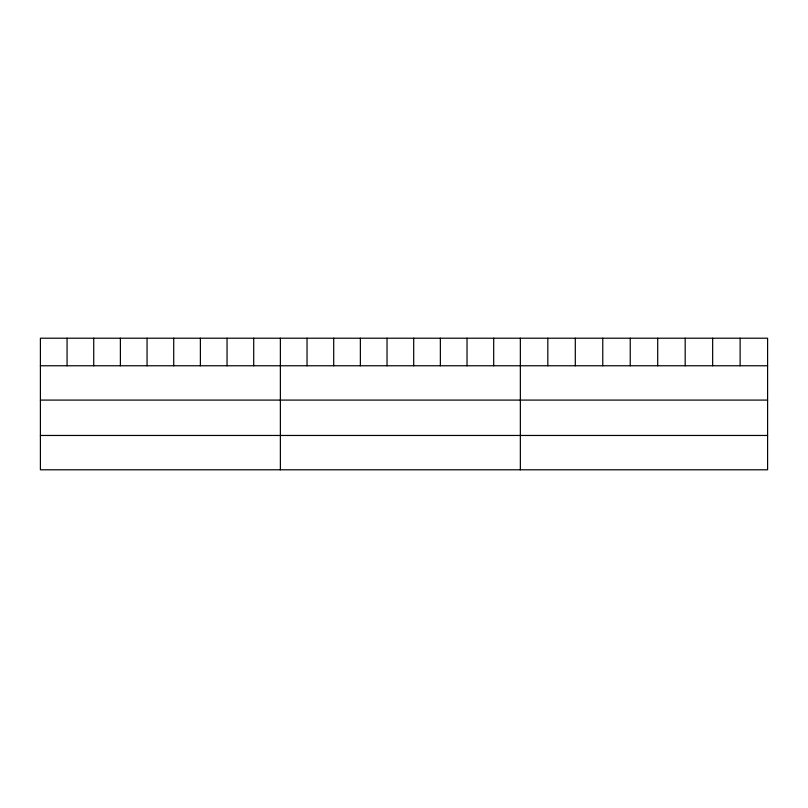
<?xml version="1.0" encoding="UTF-8"?>
<svg xmlns="http://www.w3.org/2000/svg" width="808" height="808" viewBox="0 0 808 808"><rect width="100%" height="100%" fill="white"/><g stroke="black" fill="none" stroke-linecap="round" stroke-linejoin="round"><path stroke-width="1.21" d="M767.6 365.761L767.6 469.791L40.4 469.791L40.4 338.209L767.6 338.209L767.6 365.761L40.4 365.761M40.4 400.091L767.6 400.091M40.4 435.462L767.6 435.462M740.128 338.209L740.128 365.761M712.656 338.209L712.656 365.761M685.184 338.209L685.184 365.761M657.712 338.209L657.712 365.761M630.24 338.209L630.24 365.761M602.768 338.209L602.768 365.761M575.296 338.209L575.296 365.761M547.824 338.209L547.824 365.761M520.352 338.209L520.352 469.791M493.688 338.209L493.688 365.761M467.024 338.209L467.024 365.761M440.36 338.209L440.36 365.761M413.696 338.209L413.696 365.761M387.032 338.209L387.032 365.761M360.368 338.209L360.368 365.761M333.704 338.209L333.704 365.761M307.04 338.209L307.04 365.761M280.376 338.209L280.376 469.791M253.712 338.209L253.712 365.761M227.048 338.209L227.048 365.761M200.384 338.209L200.384 365.761M173.72 338.209L173.72 365.761M147.056 338.209L147.056 365.761M120.392 338.209L120.392 365.761M93.728 338.209L93.728 365.761M67.064 338.209L67.064 365.761"/></g></svg>
